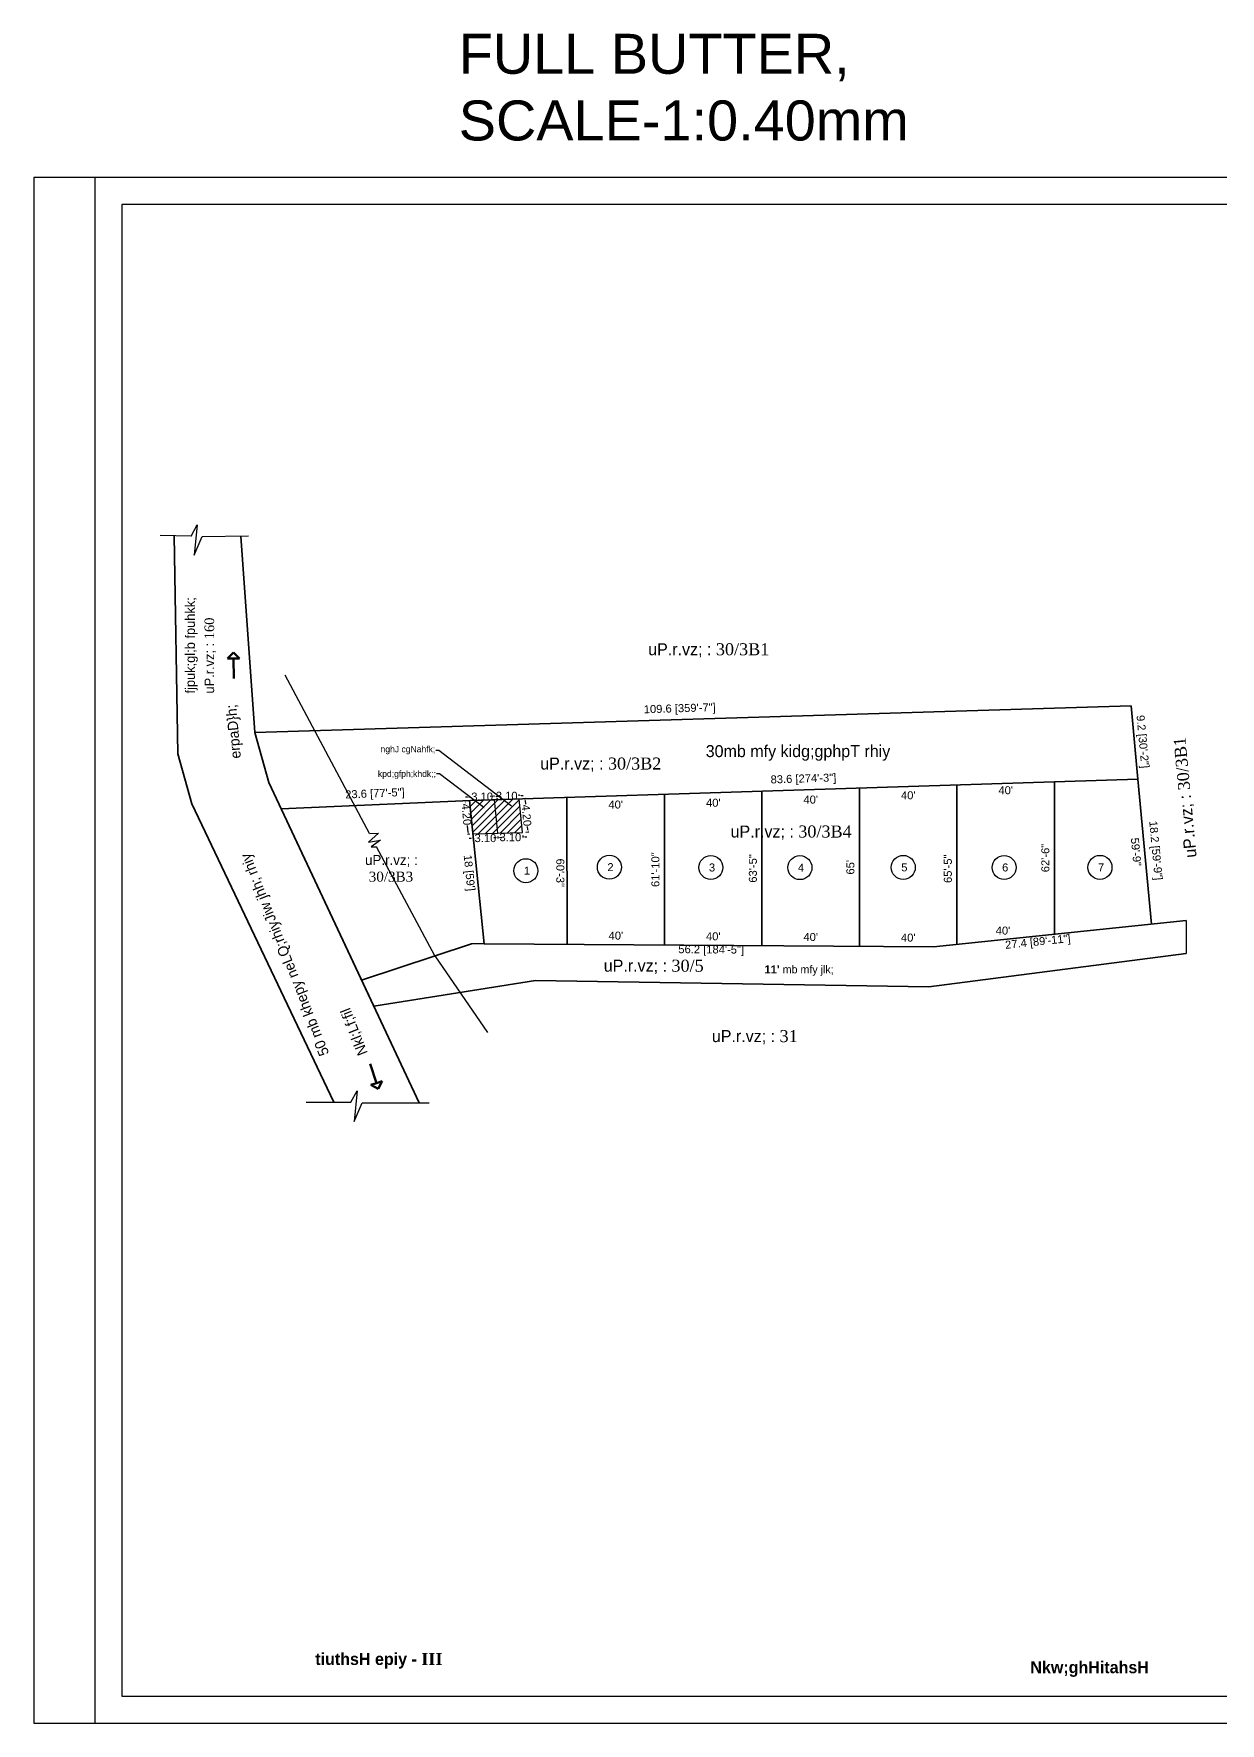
# Model space of a CAD drawing. Header units: millimetres. Extents: x 413 to 708, y -280 to -68.
# Drawn here: x 413.3 to 561.7, y -279.6 to -68.4 of the extents above; entities that cross this region are included whole.
import ezdxf
from ezdxf import colors
from ezdxf.entities.mleader import LeaderData, LeaderLine
from ezdxf.math import Vec2, Vec3

# ---------------------------------------------------------------- set-up
doc = ezdxf.new("R2010")
doc.units = ezdxf.units.MM
doc.header["$MEASUREMENT"] = 0
doc.layers.add('0 @ 1', color=7, linetype='Continuous')
doc.styles.get("Standard").update_dxf_attribs({"font": 'arial.ttf'})
doc.dimstyles.new('0.25', dxfattribs={"dimtxt": 0.4, "dimasz": 0.25, "dimexe": 0.1, "dimexo": 0.4, "dimgap": 0.09, "dimtad": 0, "dimtih": 1, "dimtoh": 1, "dimzin": 0, "dimdsep": 46, "dimtxsty": 'Standard', "dimcen": 0.09, "dimadec": 0, "dimazin": 0, "dimtfac": 1, "dimtofl": 0, "dimtmove": 0, "dimatfit": 3, "dimfxl": 0, "dimtolj": 1, "dimtzin": 0, "dimarcsym": 0})
doc.dimstyles.new('feet', dxfattribs={"dimtxt": 1, "dimasz": 0.5, "dimexe": 1.25, "dimexo": 0.625, "dimtad": 1, "dimdec": 0, "dimlfac": 39.370079, "dimdsep": 46, "dimlunit": 4, "dimtxsty": 'Standard', "dimcen": 2.5, "dimse1": 1, "dimse2": 1, "dimsd1": 1, "dimsd2": 1, "dimadec": 0, "dimazin": 0, "dimtfac": 1, "dimtdec": 0, "dimtmove": 0, "dimatfit": 3, "dimfxl": 0, "dimarcsym": 0})
doc.dimstyles.new('ISO-25', dxfattribs={"dimtxt": 1, "dimasz": 0.5, "dimexe": 1.25, "dimexo": 0.625, "dimtad": 1, "dimdsep": 46, "dimtxsty": 'Standard', "dimcen": 2.5, "dimse1": 1, "dimse2": 1, "dimsd1": 1, "dimsd2": 1, "dimadec": 0, "dimazin": 0, "dimtfac": 1, "dimtmove": 0, "dimatfit": 3, "dimfxl": 0, "dimarcsym": 0})
doc.dimstyles.get("Standard").update_dxf_attribs({"dimtxt": 1.5, "dimasz": 1, "dimexe": 0.18, "dimexo": 0.0625, "dimgap": 0.09, "dimtad": 0, "dimdec": 0, "dimlfac": 39.392, "dimzin": 0, "dimdsep": 46, "dimlunit": 3, "dimtxsty": 'Standard', "dimcen": 0.09, "dimse1": 1, "dimse2": 1, "dimsd1": 1, "dimsd2": 1, "dimadec": 0, "dimazin": 0, "dimtfac": 1, "dimtdec": 0, "dimtofl": 0, "dimtmove": 0, "dimatfit": 3, "dimfxl": 0, "dimtolj": 1, "dimtzin": 0, "dimarcsym": 0})

# ---------------------------------------------------------------- blocks, each defined once
blk = doc.blocks.new('*D27')
at = {"layer": 'Defpoints', "color": 0}
for p in [(550.53, -152.38), (550.53, -152.38), (440.99, -155.72)]:
    blk.add_point(p, dxfattribs=at)
at = {"color": 0, "insert": (494.1, -152.83), "char_height": 1, "attachment_point": 5, "rotation": 1.7456}
blk.add_mtext('109.6 [359\'-7"]', dxfattribs=at)
blk = doc.blocks.new('*D15')
at = {"layer": 'Defpoints', "color": 0}
for p in [(550.53, -152.38), (551.04, -161.57), (551.39, -161.54)]:
    blk.add_point(p, dxfattribs=at)
at = {"color": 0, "insert": (551.87, -156.87), "char_height": 1, "attachment_point": 5, "rotation": 275.3121}
blk.add_mtext('9.2 [30\'-2"]', dxfattribs=at)
blk = doc.blocks.new('*D16')
at = {"layer": 'Defpoints', "color": 0}
for p in [(551.39, -161.54), (553.1, -179.66), (553.1, -179.66)]:
    blk.add_point(p, dxfattribs=at)
at = {"color": 0, "insert": (553.5, -170.48), "char_height": 1, "attachment_point": 5, "rotation": 275.3881}
blk.add_mtext('18.2 [59\'-9"]', dxfattribs=at)
blk = doc.blocks.new('*D17')
at = {"layer": 'Defpoints', "color": 0}
for p in [(469.65, -182.13), (525.85, -182.52), (525.83, -184.44)]:
    blk.add_point(p, dxfattribs=at)
at = {"color": 0, "insert": (498.03, -182.98), "char_height": 1, "attachment_point": 5, "rotation": 359.6035}
blk.add_mtext('56.2 [184\'-5"]', dxfattribs=at)
blk = doc.blocks.new('*D18')
at = {"layer": 'Defpoints', "color": 0}
for p in [(553.1, -179.66), (525.85, -182.52), (553.31, -181.75)]:
    blk.add_point(p, dxfattribs=at)
at = {"color": 0, "insert": (538.89, -181.99), "char_height": 1, "attachment_point": 5, "rotation": 6.0001}
blk.add_mtext('27.4 [89\'-11"]', dxfattribs=at)
blk = doc.blocks.new('*D19')
at = {"layer": 'Defpoints', "color": 0}
for p in [(551.39, -161.54), (551.39, -161.54), (467.83, -164.22)]:
    blk.add_point(p, dxfattribs=at)
at = {"color": 0, "insert": (509.57, -161.61), "char_height": 1, "attachment_point": 5, "rotation": 1.838}
blk.add_mtext('83.6 [274\'-3"]', dxfattribs=at)
blk = doc.blocks.new('*D20')
at = {"layer": 'Defpoints', "color": 0}
for p in [(479.99, -163.83), (492.19, -163.83), (492.19, -165.87)]:
    blk.add_point(p, dxfattribs=at)
at = {"color": 0, "insert": (486.09, -164.73), "char_height": 1, "attachment_point": 5}
blk.add_mtext("40'", dxfattribs=at)
blk = doc.blocks.new('*D28')
at = {"layer": 'Defpoints', "color": 0}
for p in [(504.38, -163.05), (516.57, -163.05), (516.57, -165.24)]:
    blk.add_point(p, dxfattribs=at)
at = {"color": 0, "insert": (510.48, -164.11), "char_height": 1, "attachment_point": 5}
blk.add_mtext("40'", dxfattribs=at)
blk = doc.blocks.new('*D21')
at = {"layer": 'Defpoints', "color": 0}
for p in [(516.57, -162.66), (528.76, -162.66), (528.76, -164.71)]:
    blk.add_point(p, dxfattribs=at)
at = {"color": 0, "insert": (522.67, -163.57), "char_height": 1, "attachment_point": 5}
blk.add_mtext("40'", dxfattribs=at)
blk = doc.blocks.new('*D6')
at = {"layer": 'Defpoints', "color": 0}
for p in [(492.19, -163.44), (504.38, -163.44), (504.38, -164.5)]:
    blk.add_point(p, dxfattribs=at)
at = {"color": 0, "insert": (498.3, -164.5), "char_height": 1, "attachment_point": 5}
blk.add_mtext("\\A1;40'", dxfattribs=at)
blk = doc.blocks.new('*D7')
at = {"layer": 'Defpoints', "color": 0}
for p in [(528.76, -162.26), (540.95, -162.26), (540.95, -164.08)]:
    blk.add_point(p, dxfattribs=at)
at = {"color": 0, "insert": (534.86, -162.94), "char_height": 1, "attachment_point": 5}
blk.add_mtext("40'", dxfattribs=at)
blk = doc.blocks.new('*D8')
at = {"layer": 'Defpoints', "color": 0}
for p in [(478.02, -163.83), (479.99, -163.83), (480.01, -182.2)]:
    blk.add_point(p, dxfattribs=at)
at = {"color": 0, "insert": (479.16, -173.25), "char_height": 1, "attachment_point": 5, "rotation": 270.0357}
blk.add_mtext('60\'-3"', dxfattribs=at)
blk = doc.blocks.new('*D22')
at = {"layer": 'Defpoints', "color": 0}
for p in [(492.19, -163.44), (492.19, -163.44), (492.19, -182.29)]:
    blk.add_point(p, dxfattribs=at)
at = {"color": 0, "insert": (491.06, -172.86), "char_height": 1, "attachment_point": 5, "rotation": 90}
blk.add_mtext('61\'-10"', dxfattribs=at)
blk = doc.blocks.new('*D23')
at = {"layer": 'Defpoints', "color": 0}
for p in [(504.38, -163.05), (504.38, -163.05), (504.38, -182.37)]:
    blk.add_point(p, dxfattribs=at)
at = {"color": 0, "insert": (503.25, -172.71), "char_height": 1, "attachment_point": 5, "rotation": 90}
blk.add_mtext('63\'-5"', dxfattribs=at)
blk = doc.blocks.new('*D24')
at = {"layer": 'Defpoints', "color": 0}
for p in [(516.57, -162.66), (516.57, -162.66), (516.57, -182.46)]:
    blk.add_point(p, dxfattribs=at)
at = {"color": 0, "insert": (515.44, -172.56), "char_height": 1, "attachment_point": 5, "rotation": 90}
blk.add_mtext("65'", dxfattribs=at)
blk = doc.blocks.new('*D25')
at = {"layer": 'Defpoints', "color": 0}
for p in [(528.76, -162.26), (528.76, -182.22), (528.76, -182.22)]:
    blk.add_point(p, dxfattribs=at)
at = {"color": 0, "insert": (527.63, -172.75), "char_height": 1, "attachment_point": 5, "rotation": 90}
blk.add_mtext('65\'-5"', dxfattribs=at)
blk = doc.blocks.new('*D26')
at = {"layer": 'Defpoints', "color": 0}
for p in [(540.95, -161.87), (540.95, -161.87), (540.95, -180.93)]:
    blk.add_point(p, dxfattribs=at)
at = {"color": 0, "insert": (539.82, -171.4), "char_height": 1, "attachment_point": 5, "rotation": 90}
blk.add_mtext('62\'-6"', dxfattribs=at)
blk = doc.blocks.new('*D9')
at = {"layer": 'Defpoints', "color": 0}
for p in [(549.18, -161.75), (551.39, -161.54), (553.1, -179.66)]:
    blk.add_point(p, dxfattribs=at)
at = {"color": 0, "insert": (551.16, -170.64), "char_height": 1, "attachment_point": 5, "rotation": 275.3881}
blk.add_mtext('59\'-9"', dxfattribs=at)
blk = doc.blocks.new('*D10')
at = {"layer": 'Defpoints', "color": 0}
for p in [(480.01, -182.2), (492.19, -182.29), (492.19, -182.29)]:
    blk.add_point(p, dxfattribs=at)
at = {"color": 0, "insert": (486.11, -181.11), "char_height": 1, "attachment_point": 5, "rotation": 359.6035}
blk.add_mtext("40'", dxfattribs=at)
blk = doc.blocks.new('*D11')
at = {"layer": 'Defpoints', "color": 0}
for p in [(492.19, -182.29), (504.38, -182.37), (504.38, -182.37)]:
    blk.add_point(p, dxfattribs=at)
at = {"color": 0, "insert": (498.29, -181.2), "char_height": 1, "attachment_point": 5, "rotation": 359.6035}
blk.add_mtext("40'", dxfattribs=at)
blk = doc.blocks.new('*D12')
at = {"layer": 'Defpoints', "color": 0}
for p in [(504.38, -182.37), (516.57, -182.46), (516.57, -182.46)]:
    blk.add_point(p, dxfattribs=at)
at = {"color": 0, "insert": (510.48, -181.28), "char_height": 1, "attachment_point": 5, "rotation": 359.6035}
blk.add_mtext("40'", dxfattribs=at)
blk = doc.blocks.new('*D13')
at = {"layer": 'Defpoints', "color": 0}
for p in [(516.57, -182.46), (528.76, -182.22), (528.76, -182.54)]:
    blk.add_point(p, dxfattribs=at)
at = {"color": 0, "insert": (522.67, -181.36), "char_height": 1, "attachment_point": 5, "rotation": 359.6035}
blk.add_mtext("40'", dxfattribs=at)
blk = doc.blocks.new('*D14')
at = {"layer": 'Defpoints', "color": 0}
for p in [(540.95, -180.93), (528.76, -182.22), (540.95, -181.66)]:
    blk.add_point(p, dxfattribs=at)
at = {"color": 0, "insert": (534.52, -180.48), "char_height": 1, "attachment_point": 5, "rotation": 359.6035}
blk.add_mtext("40'", dxfattribs=at)
blk = doc.blocks.new('*D42')
at = {"color": 0, "lineweight": -2}
for p, q in [((467.43, -164.26), (467.16, -164.29)), ((467.28, -164.53), (467.28, -164.55)), ((467.65, -168.21), (467.57, -167.35)), ((467.86, -168.44), (467.58, -168.47))]:
    blk.add_line(p, q, dxfattribs=at)
at = {"color": 0}
for points in [[(467.32, -164.52), (467.24, -164.53), (467.26, -164.28)], [(467.7, -168.2), (467.61, -168.21), (467.68, -168.46)]]:
    blk.add_solid(points, dxfattribs=at)
at = {"layer": 'Defpoints', "color": 0}
for p in [(467.26, -164.28), (467.83, -164.22), (468.25, -168.4)]:
    blk.add_point(p, dxfattribs=at)
at = {"color": 0, "insert": (467.43, -165.95), "char_height": 1, "attachment_point": 5, "rotation": 275}
blk.add_mtext('\\A1;4.20', dxfattribs=at)
blk = doc.blocks.new('*D39')
at = {"color": 0, "lineweight": -2}
for p, q in [((468.27, -168.8), (468.27, -169.07)), ((471.36, -168.7), (471.37, -168.97)), ((471.62, -168.86), (471.87, -168.85)), ((468.02, -168.97), (467.77, -168.98))]:
    blk.add_line(p, q, dxfattribs=at)
at = {"color": 0}
for points in [[(468.02, -168.93), (468.02, -169.01), (468.27, -168.97)], [(471.62, -168.82), (471.62, -168.9), (471.37, -168.87)]]:
    blk.add_solid(points, dxfattribs=at)
at = {"layer": 'Defpoints', "color": 0}
for p in [(468.25, -168.4), (471.35, -168.3), (471.37, -168.87)]:
    blk.add_point(p, dxfattribs=at)
at = {"color": 0, "insert": (469.8, -168.92), "char_height": 1, "attachment_point": 5}
blk.add_mtext('\\A1;3.10', dxfattribs=at)
blk = doc.blocks.new('*D50')
at = {"color": 0, "lineweight": -2}
for p, q in [((467.57, -163.79), (467.32, -163.8)), ((467.82, -163.82), (467.81, -163.68)), ((470.91, -163.72), (470.91, -163.58)), ((471.16, -163.67), (471.41, -163.67))]:
    blk.add_line(p, q, dxfattribs=at)
at = {"color": 0}
for points in [[(467.56, -163.75), (467.57, -163.83), (467.82, -163.78)], [(471.16, -163.63), (471.16, -163.72), (470.91, -163.68)]]:
    blk.add_solid(points, dxfattribs=at)
at = {"layer": 'Defpoints', "color": 0}
for p in [(467.83, -164.22), (470.91, -163.68), (470.93, -164.12)]:
    blk.add_point(p, dxfattribs=at)
at = {"color": 0, "insert": (469.39, -163.73), "char_height": 1, "attachment_point": 5}
blk.add_mtext('\\A1;3.10', dxfattribs=at)
blk = doc.blocks.new('*D40')
at = {"color": 0, "lineweight": -2}
for p, q in [((471.12, -168.87), (470.87, -168.88)), ((471.36, -168.7), (471.37, -168.96)), ((474.46, -168.6), (474.47, -168.86)), ((474.72, -168.75), (474.97, -168.75))]:
    blk.add_line(p, q, dxfattribs=at)
at = {"color": 0}
for points in [[(471.12, -168.83), (471.12, -168.91), (471.37, -168.86)], [(474.72, -168.71), (474.72, -168.8), (474.47, -168.76)]]:
    blk.add_solid(points, dxfattribs=at)
at = {"layer": 'Defpoints', "color": 0}
for p in [(471.35, -168.3), (474.45, -168.2), (474.47, -168.76)]:
    blk.add_point(p, dxfattribs=at)
at = {"color": 0, "insert": (472.92, -168.81), "char_height": 1, "attachment_point": 5}
blk.add_mtext('\\A1;3.10', dxfattribs=at)
blk = doc.blocks.new('*D41')
at = {"color": 0, "lineweight": -2}
for p, q in [((474.42, -163.98), (474.82, -163.94)), ((474.75, -164.2), (474.8, -164.67)), ((474.85, -168.16), (475.25, -168.12)), ((475.12, -167.88), (475.08, -167.47))]:
    blk.add_line(p, q, dxfattribs=at)
at = {"color": 0}
for points in [[(474.79, -164.19), (474.71, -164.2), (474.72, -163.95)], [(475.16, -167.87), (475.08, -167.88), (475.15, -168.13)]]:
    blk.add_solid(points, dxfattribs=at)
at = {"layer": 'Defpoints', "color": 0}
for p in [(474.03, -164.02), (474.72, -163.95), (474.45, -168.2)]:
    blk.add_point(p, dxfattribs=at)
at = {"color": 0, "insert": (474.94, -166.07), "char_height": 1, "attachment_point": 5, "rotation": 275}
blk.add_mtext('\\A1;4.20', dxfattribs=at)
blk = doc.blocks.new('*D49')
at = {"color": 0, "lineweight": -2}
for p, q in [((470.66, -163.69), (470.41, -163.7)), ((470.91, -163.72), (470.91, -163.58)), ((474.01, -163.62), (474.01, -163.48)), ((474.26, -163.57), (474.51, -163.57))]:
    blk.add_line(p, q, dxfattribs=at)
at = {"color": 0}
for points in [[(470.66, -163.65), (470.66, -163.73), (470.91, -163.68)], [(474.26, -163.53), (474.26, -163.61), (474.01, -163.58)]]:
    blk.add_solid(points, dxfattribs=at)
at = {"layer": 'Defpoints', "color": 0}
for p in [(470.93, -164.12), (474.01, -163.58), (474.03, -164.02)]:
    blk.add_point(p, dxfattribs=at)
at = {"color": 0, "insert": (472.46, -163.63), "char_height": 1, "attachment_point": 5}
blk.add_mtext('\\A1;3.10', dxfattribs=at)
blk = doc.blocks.new('*D29')
at = {"layer": 'Defpoints', "color": 0}
for p in [(467.83, -164.22), (467.31, -182.36), (469.65, -182.12)]:
    blk.add_point(p, dxfattribs=at)
at = {"color": 0, "insert": (467.66, -173.28), "char_height": 1, "attachment_point": 5, "rotation": 275.7962}
blk.add_mtext("18 [59']", dxfattribs=at)
blk = doc.blocks.new('*D30')
at = {"layer": 'Defpoints', "color": 0}
for p in [(467.83, -164.22), (444.25, -165.24), (444.25, -165.24)]:
    blk.add_point(p, dxfattribs=at)
at = {"color": 0, "insert": (455.99, -163.46), "char_height": 1, "attachment_point": 5, "rotation": 2.476}
blk.add_mtext('23.6 [77\'-5"]', dxfattribs=at)

msp = doc.modelspace()

# ---------------------------------------------------------------- hatches: boundary and pattern name
at = {"layer": '0 @ 1'}
h = msp.add_hatch(dxfattribs=at)
h.set_pattern_fill('ANSI31', color=256, scale=5)
h.paths.add_polyline_path([(471.352, -168.299), (472.256, -168.269, 0.1873774), (473.829, -164.22, 0.0080198), (473.826, -164.027), (470.928, -164.12)])
h.paths.add_polyline_path([(474.026, -164.021), (473.826, -164.027, -0.0080198), (473.829, -164.22, -0.1873774), (472.256, -168.269), (474.45, -168.198)])
h.paths.add_polyline_path([(470.928, -164.12), (467.829, -164.22), (468.253, -168.398), (471.352, -168.299)])

# ---------------------------------------------------------------- linework, layer by layer
for p, q in [((432.985, -131.154), (433.757, -129.743)), ((433.757, -129.743), (433.396, -133.553)), ((432.985, -131.154), (429.138, -131.11)), ((433.396, -133.553), (434.373, -131.237)), ((434.373, -131.237), (440.19, -131.138)), ((467.829, -164.22), (470.928, -164.119)), ((471.352, -168.299), (470.928, -164.119)), ((474.45, -168.198), (474.026, -164.02)), ((468.253, -168.398), (471.352, -168.299)), ((471.352, -168.299), (474.45, -168.198)), ((469.647, -182.133), (468.052, -182.133)), ((452.983, -201.935), (453.755, -200.524)), ((453.755, -200.524), (453.394, -204.334)), ((447.393, -201.904), (452.983, -201.935)), ((453.394, -204.334), (454.371, -202.018)), ((454.371, -202.018), (462.783, -202.018))]:
    msp.add_line(p, q)
at = {"lineweight": 35}
for p, q in [((431.348, -158.384), (430.887, -131.13)), ((440.985, -155.716), (439.212, -131.155)), ((440.985, -155.716), (550.534, -152.378)), ((551.386, -161.538), (550.534, -152.378)), ((440.985, -155.716), (442.719, -161.981)), ((431.348, -158.384), (433.082, -164.649)), ((442.719, -161.981), (455.845, -189.922)), ((442.719, -161.981), (461.528, -202.018)), ((467.928, -164.215), (551.386, -161.538)), ((528.761, -162.264), (528.761, -182.216)), ((540.951, -161.873), (540.951, -180.934)), ((553.095, -179.658), (551.386, -161.538)), ((433.082, -164.649), (450.834, -201.923)), ((444.25, -165.239), (467.928, -164.215)), ((467.829, -164.22), (469.647, -182.133)), ((479.995, -163.828), (480.006, -182.205)), ((492.191, -163.437), (492.191, -182.289)), ((504.381, -163.046), (504.381, -182.374)), ((516.571, -162.655), (516.571, -182.458)), ((557.423, -179.203), (525.845, -182.522)), ((454.315, -186.664), (468.052, -182.133)), ((469.647, -182.133), (525.845, -182.522)), ((557.423, -183.333), (525.245, -187.522)), ((455.845, -189.922), (476.045, -186.722)), ((476.045, -186.722), (525.245, -187.522))]:
    msp.add_line(p, q, dxfattribs=at)
at = {"lineweight": 60}
for p, q in [((437.567, -146.476), (438.315, -145.723)), ((438.317, -146.473), (437.567, -146.476)), ((438.315, -145.723), (439.067, -146.471)), ((438.317, -146.473), (439.067, -146.471)), ((438.324, -148.984), (438.317, -146.473)), ((455.409, -197.142), (456.171, -199.534)), ((456.171, -199.534), (455.456, -199.761)), ((456.398, -200.249), (455.456, -199.761)), ((456.171, -199.534), (456.885, -199.306)), ((456.885, -199.306), (456.398, -200.249))]:
    msp.add_line(p, q, dxfattribs=at)
at = {"color": 7}
for p, q in [((455.295, -168.332), (444.741, -148.54)), ((456.416, -168.316), (455.197, -169.405)), ((455.295, -168.332), (456.416, -168.316)), ((455.197, -169.405), (456.673, -169.17)), ((456.673, -169.17), (455.495, -169.993)), ((455.495, -169.993), (456.19, -170.01)), ((463.462, -183.646), (456.19, -170.01)), ((557.423, -179.203), (557.423, -183.333)), ((463.462, -183.646), (470.045, -193.208))]:
    msp.add_line(p, q, dxfattribs=at)
for points in [[(420.961, -279.552), (696.658, -279.552), (696.658, -86.352), (420.961, -86.352)], [(424.347, -276.166), (693.272, -276.166), (693.272, -89.737), (424.347, -89.737)]]:
    msp.add_lwpolyline(points, close=True)
for centre in [(474.86, -172.988), (485.3, -172.552), (497.997, -172.591), (509.129, -172.61), (522.049, -172.579), (534.659, -172.589), (546.649, -172.571)]:
    msp.add_circle(centre, 1.5)
at = {"layer": 'Defpoints', "color": 1}
msp.add_lwpolyline([(413.324, -86.352), (413.324, -279.552), (708.124, -279.552), (708.124, -86.352)], close=True, dxfattribs=at)

# ---------------------------------------------------------------- texts
at = {"attachment_point": 1}
for s, width, heights, insert, char_height in [('FULL BUTTER, SCALE-1:0.40mm', 86.11751, [0], (466.462, -68.379), 5), ('{\\fSunTommy|b0|i0|c0|p2;uP.r.vz; : \\fTimes New Roman|b0|i0|c0|p18;30/3B1}', 18.25713, [0], (490.152, -144.56), 1.5), ('{\\fSunTommy|b0|i0|c0|p2;30mb mfy kidg;gphpT rhiy }', 48.55145, [0], (497.347, -157.295), 1.5), ('{\\fSunTommy|b0|i0|c0|p2;uP.r.vz; : \\fTimes New Roman|b0|i0|c0|p18;30/3B2}', 20.64818, [0], (476.654, -158.846), 1.5), ('{\\fSunTommy|b0|i0|c0|p2;uP.r.vz; : \\fTimes New Roman|b0|i0|c0|p18;30/3B4}', 20.1832, [0], (500.456, -167.341), 1.5), ('{\\fSunTommy|b0|i0|c0|p2;uP.r.vz; :\\P \\fTimes New Roman|b0|i0|c0|p18;30/3B3}', 18.25713, [0], (454.746, -171.026), 1.25), ('1', 1.00365, [0], (474.611, -172.482), 1), ('2', 1.00365, [0], (485.051, -172.046), 1), ('3', 1.00365, [0], (497.748, -172.086), 1), ('4', 1.00365, [0], (508.88, -172.104), 1), ('5', 1.00365, [0], (521.8, -172.074), 1), ('6', 1.00365, [0], (534.41, -172.084), 1), ('7', 1.00365, [0], (546.4, -172.066), 1), ('{\\fSunTommy|b0|i0|c0|p2;uP.r.vz; : \\fTimes New Roman|b0|i0|c0|p18;30/5}', 18.25713, [0], (484.597, -184.112), 1.5), ("{\\fArial|b1|i0|c0|p34;11' \\fSunTommy|b0|i0|c0|p2;mb mfy jlk;}", 14.88695, [0.104], (504.692, -184.826), 1), ('{\\fSunTommy|b0|i0|c0|p2;uP.r.vz; : \\fTimes New Roman|b0|i0|c0|p18;31}', 18.25713, [0], (498.112, -192.915), 1.5)]:
    msp.add_mtext_dynamic_manual_height_columns(s, width=width, gutter_width=1, heights=heights, dxfattribs=dict(at, insert=insert, char_height=char_height))
at = {"insert": (432.276, -150.844), "char_height": 1.2, "attachment_point": 1, "rotation": 90, "line_spacing_factor": 1.2}
msp.add_mtext_dynamic_manual_height_columns('{\\fSunTommy|b0|i0|c0|p2;fjpuk;gl;b fpuhkk; uP.r.vz; : \\fTimes New Roman|b0|i0|c0|p18;160}', width=17.50159, gutter_width=1, heights=[0], dxfattribs=at)
at = {"attachment_point": 1}
for s, width, insert, char_height, rotation in [('{\\fSunTommy|b0|i0|c0|p2;erpaD\\}h;}', 52.01164, (437.929, -159.028), 1.3, 95), ('{\\fSunTommy|b0|i0|c0|p2;uP.r.vz; : \\fTimes New Roman|b0|i0|c0|p18;30/3B1}', 18.25713, (557.25, -171.441), 1.5, 95.42223), ('{\\fSunTommy|b0|i0|c0|p2;50 mb khepy neLQ;rhiyJiw jhh; rhiy}', 52.01164, (449.07, -196.312), 1.3, 111.59405), ('{\\fSunTommy|b0|i0|c0|p2;Nkl;Lf;fil }', 52.01164, (453.898, -196.249), 1.3, 111.59405)]:
    msp.add_mtext_dynamic_manual_height_columns(s, width=width, gutter_width=1, heights=[0], dxfattribs=dict(at, insert=insert, char_height=char_height, rotation=rotation))
at = {"char_height": 1.5, "width": 51.21718, "attachment_point": 1}
for s, insert in [('{\\fSunTommy|b1|i0|c0|p2;\\H1.0667x;\\L\\P\\H0.93747x;\\W1.65466;\\l \\W1;tiuthsH epiy - \\fTimes New Roman|b1|i0|c0|p18;III\\H2.34309x; }', (447.601, -268.107)), ('{\\fSunTommy|b1|i0|c0|p2;\\H1.0667x;\\L\\P\\H0.93747x;\\W1.65466;\\l \\W1;Nkw;ghHitahsH\\H2.27776x; }', (537.021, -269.136))]:
    msp.add_mtext(s, dxfattribs=dict(at, insert=insert))

# ---------------------------------------------------------------- dimensions: what is measured, and where the dimension line sits
for base, p1, p2, angle, dimstyle, picture, middle, dimtype in [((550.534, -152.378), (440.985, -155.716), (550.534, -152.378), 1.74558, 'ISO-25', '*D27', (494.138, -154.097), 161), ((551.386, -161.538), (467.829, -164.22), (551.386, -161.538), 1.83796, 'ISO-25', '*D19', (509.608, -162.879), 161), ((528.7614, -182.2156), (528.7614, -162.2641), (528.7614, -182.2156), 270, 'feet', '*D25', (528.7614, -172.7486), 161), ((540.951, -161.873), (540.951, -180.934), (540.951, -161.873), 90, 'feet', '*D26', (540.951, -171.404), 161), ((549.176, -161.747), (553.095, -179.658), (551.386, -161.538), 95.38811, 'feet', '*D9', (550.025, -170.749), 161), ((478.0191, -163.8295), (480.0064, -182.2048), (479.995, -163.8283), 90.03571, 'feet', '*D8', (478.0249, -173.2486), 161), ((492.191, -163.437), (492.191, -182.289), (492.191, -163.437), 90, 'feet', '*D22', (492.191, -172.863), 161), ((504.381, -163.046), (504.381, -182.374), (504.381, -163.046), 90, 'feet', '*D23', (504.381, -172.71), 161), ((516.571, -162.655), (516.571, -182.458), (516.571, -162.655), 90, 'feet', '*D24', (516.571, -172.556), 161), ((525.832, -184.441), (469.647, -182.133), (525.845, -182.522), 359.6035, 'ISO-25', '*D17', (498.025, -184.249), 161), ((492.191, -182.289), (480.006, -182.205), (492.191, -182.289), 179.6035, 'feet', '*D10', (486.099, -182.247), 160), ((504.381, -182.374), (492.191, -182.289), (504.381, -182.374), 179.6035, 'feet', '*D11', (498.286, -182.331), 160), ((516.571, -182.458), (504.381, -182.374), (516.571, -182.458), 179.6035, 'feet', '*D12', (510.476, -182.416), 160), ((528.759, -182.542), (516.571, -182.458), (528.761, -182.216), 179.6035, 'feet', '*D13', (522.665, -182.5), 160), ((553.315, -181.747), (525.845, -182.522), (553.095, -179.658), 6.00009, 'ISO-25', '*D18', (539.025, -183.249), 161), ((540.946, -181.656), (528.761, -182.216), (540.951, -180.934), 179.6035, 'feet', '*D14', (534.51, -181.611), 160)]:
    dim = msp.add_linear_dim(base=base, p1=p1, p2=p2, angle=angle, dimstyle=dimstyle)
    dim.commit()
    dim.dimension.update_dxf_attribs({"geometry": picture, "text_midpoint": middle, "dimtype": dimtype})
for p1, p2, distance, picture, middle in [((550.534, -152.378), (551.386, -161.538), -0.351, '*D15', (551.871, -156.873)), ((467.829, -164.22), (444.25, -165.239), 0, '*D30', (455.985, -163.465)), ((551.386, -161.538), (553.095, -179.658), 0, '*D16', (553.501, -170.479)), ((467.829, -164.22), (469.647, -182.123), -2.349, '*D29', (467.661, -173.281))]:
    dim = msp.add_aligned_dim(p1=p1, p2=p2, distance=distance, dimstyle='ISO-25')
    dim.commit()
    dim.dimension.update_dxf_attribs({"geometry": picture, "text_midpoint": middle})
dim = msp.add_linear_dim(base=(540.951, -164.076), p1=(528.761, -162.264), p2=(540.951, -162.264), dimstyle='feet')
dim.commit()
dim.dimension.update_dxf_attribs({"geometry": '*D7', "text_midpoint": (534.856, -164.076), "dimtype": 160})
for base, p1, p2, picture, middle in [((492.191, -165.867), (479.995, -163.828), (492.191, -163.828), '*D20', (486.093, -164.731)), ((516.571, -165.241), (504.381, -163.046), (516.571, -163.046), '*D28', (510.476, -164.106)), ((528.761, -164.706), (516.571, -162.655), (528.761, -162.655), '*D21', (522.666, -163.571))]:
    dim = msp.add_linear_dim(base=base, p1=p1, p2=p2, dimstyle='feet')
    dim.commit()
    dim.dimension.update_dxf_attribs({"geometry": picture, "text_midpoint": middle})
dim = msp.add_linear_dim(base=(504.381, -164.503), p1=(492.191, -163.437), p2=(504.381, -163.437), dimstyle='Standard', override={"dimtxt": 1})
dim.commit()
dim.dimension.update_dxf_attribs({"geometry": '*D6', "text_midpoint": (498.304, -164.503), "dimtype": 160})
at = {"layer": '0 @ 1'}
for base, p1, p2, angle, picture, middle in [((467.255, -164.278), (468.253, -168.398), (467.829, -164.22), 95.793, '*D42', (467.425, -165.954)), ((474.723, -163.95), (474.45, -168.198), (474.026, -164.021), 95.79639, '*D41', (474.938, -166.069))]:
    dim = msp.add_linear_dim(base=base, p1=p1, p2=p2, angle=angle, dimstyle='0.25', override={"dimscale": 1, "dimtxt": 1, "dimtix": 0, "dimtofl": 0, "dimtmove": 0, "dimatfit": 3}, dxfattribs=at)
    dim.commit()
    dim.dimension.update_dxf_attribs({"geometry": picture, "text_midpoint": middle, "dimtype": 129, "text_rotation": 275})
for base, p1, p2, angle, picture, middle in [((470.913, -163.682), (467.829, -164.22), (470.928, -164.119), 1.85756, '*D50', (469.387, -163.731)), ((471.37, -168.866), (468.253, -168.398), (471.352, -168.299), 1.83796, '*D39', (469.797, -168.916)), ((474.468, -168.762), (471.352, -168.299), (474.45, -168.198), 1.8568, '*D40', (472.916, -168.812))]:
    dim = msp.add_linear_dim(base=base, p1=p1, p2=p2, angle=angle, dimstyle='0.25', override={"dimscale": 1, "dimtxt": 1, "dimtix": 0, "dimtofl": 0, "dimtmove": 0, "dimatfit": 3}, dxfattribs=at)
    dim.commit()
    dim.dimension.update_dxf_attribs({"geometry": picture, "text_midpoint": middle, "dimtype": 129})
dim = msp.add_linear_dim(base=(474.012, -163.581), p1=(470.928, -164.119), p2=(474.026, -164.02), angle=181.85756, dimstyle='0.25', override={"dimscale": 1, "dimtxt": 1, "dimtix": 0, "dimtofl": 0, "dimtmove": 1, "dimatfit": 3}, dxfattribs=at)
dim.commit()
dim.dimension.update_dxf_attribs({"geometry": '*D49', "text_midpoint": (472.463, -163.631)})

# ---------------------------------------------------------------- leaders
at = {"color": 7}
ml = msp.add_multileader_mtext('Standard', dxfattribs=at)
ml.set_content('\\A1;{\\fSunTommy|b0|i0|c0|p2;\\C256;nghJ cgNahfk;}', color=7)
ml.set_leader_properties()
ml.build(insert=Vec2(0, 0))
ml.multileader.update_dxf_attribs({"dogleg_length": 0.36, "arrow_head_size": 0.18})
ctx = ml.context
ctx.base_point, ctx.char_height, ctx.arrow_head_size, ctx.landing_gap_size, ctx.plane_origin = Vec3(452.937, -157.95), 0.8, 0.18, 0.09, Vec3(473.185, -165.019)
ctx.text_align_type = 2
notes = []
notes.append((ctx, [(0, (1, 1, 0), (463.979, -157.95), (-1, 0), 0.36, [(0, [(473.185, -165.019)], 0, [])])]))
ctx.mtext.insert, ctx.mtext.alignment, ctx.mtext.flow_direction = Vec3(463.529, -157.396), 3, 5
ml = msp.add_multileader_mtext('Standard', dxfattribs=at)
ml.set_content('{\\fSunTommy|b0|i0|c0|p2;\\C256;kpd;gfph;khdk;\\C7;;}', color=7)
ml.set_leader_properties()
ml.build(insert=Vec2(0, 0))
ml.multileader.update_dxf_attribs({"dogleg_length": 0.36, "arrow_head_size": 0.18})
ctx = ml.context
ctx.base_point, ctx.char_height, ctx.arrow_head_size, ctx.landing_gap_size, ctx.plane_origin = Vec3(454.43, -160.868), 0.8, 0.18, 0.09, Vec3(469.739, -165.219)
ctx.text_align_type = 2
notes.append((ctx, [(0, (1, 1, 0), (464.064, -160.868), (-1, 0), 0.36, [(0, [(469.739, -165.219)], 0, [])])]))
ctx.mtext.insert, ctx.mtext.alignment, ctx.mtext.flow_direction = Vec3(463.614, -160.468), 3, 5
for ctx, leaders in notes:
    for number, flags, end, landing, length, lines in leaders:
        leader = LeaderData()
        leader.index, (leader.has_last_leader_line, leader.has_dogleg_vector, leader.attachment_direction) = number, flags
        leader.last_leader_point, leader.dogleg_vector, leader.dogleg_length = Vec3(end), Vec3(landing), length
        for number, points, colour, breaks in lines:
            line = LeaderLine()
            line.index, line.vertices, line.color, line.breaks = number, Vec3.list(points), colors.encode_raw_color(colour), breaks
            leader.lines.append(line)
        ctx.leaders.append(leader)

doc.saveas('drawing.dxf')
